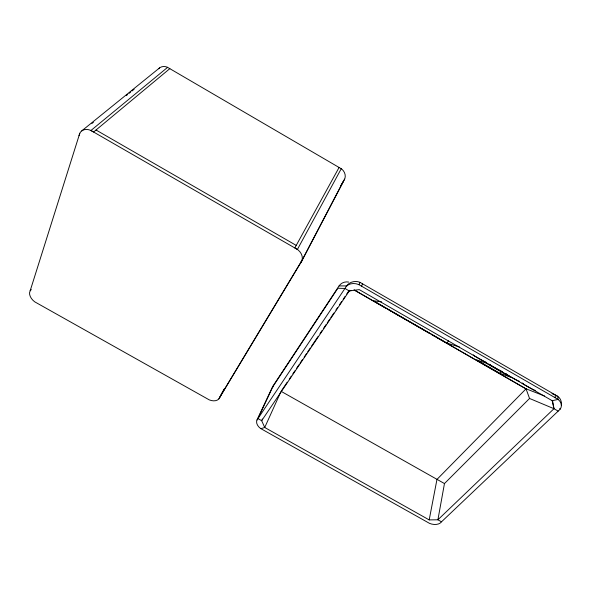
<?xml version="1.0" encoding="UTF-8"?>
<svg xmlns="http://www.w3.org/2000/svg" width="591" height="591" viewBox="0 0 591 591"><rect width="100%" height="100%" fill="white"/><g stroke="black" fill="none" stroke-linecap="round" stroke-linejoin="round"><path stroke-width="0.89" d="M348.668 282.07C345.078 281.309 341.096 282.83 339.064 285.911L272.673 386.507L256.856 420.29A9.449 6.501 24.8 0 0 260.579 428.475L429.502 523.353A9.552 6.206 15.3 0 0 439.992 523.242L559.95 409.437L560.224 408.359L559.972 408.765M560.202 409.135A11.465 8.304 6.6 0 0 558.081 399.442L557.801 396.347L359.978 282.335C355.272 280.289 348.889 281.973 346.267 286.472L256.982 420.038M555.222 397.758L555.333 394.921L551.964 393.672M561.31 405.227C562.056 401.112 559.67 396.14 555.259 395.401M354.016 289.804L526.049 388.819L529.543 398.46L444.462 483.564L437.901 519.792L441.529 521.831M552.57 400.764L553.974 408.706L437.901 519.792L429.192 519.903L436.963 479.427L526.049 388.819M79.024 135.701L79.933 132.96A11.864 8.872 47.2 0 1 90.497 130.279L93.592 132.022L169.846 68.637M79.77 133.33L29.55 292.744A9.884 6.523 38.6 0 0 34.795 301.875L209.251 399.871A9.493 6.553 28.4 0 0 218.722 399.088L301.765 261.074L344.812 178.77A9.441 8.318 30.1 0 0 341.605 168.945L167.246 67.16A10.025 8.126 52.4 0 0 158.661 68.741M361.581 286.199L362.519 283.798M557.697 399.184L359.025 284.729L359.978 282.335M346.267 286.472L346.799 285.519M262.426 419.049L261.665 420.689L264.731 427.485L429.192 519.903M343.534 180.994L300.531 263.121L301.927 260.72A11.148 9.042 28.9 0 0 297.805 249.712L294.828 247.954L339.094 167.438M218.899 398.859L224.565 388.361M219.793 397.374L223.915 389.728M341.266 168.708L297.406 249.439L90.94 130.493L167.622 67.337M381.609 301.853L373.446 300.775L447.084 343.157L448.436 340.785M499.934 373.305L510.432 377.147L485.994 363.081L476.509 359.823L499.934 373.305L500.836 371.717M340.712 185.744L344.664 179.103M221.293 394.596L301.417 261.311M281.589 390.562L287.233 382.2M289.28 379.156L291.333 376.12M292.87 373.837L294.924 370.801M296.46 368.518L299.024 364.721M300.051 363.199L302.614 359.402M304.151 357.119L306.714 353.322M307.741 351.8L310.305 348.003M311.331 346.481L317.995 336.604M320.049 333.56L322.095 330.524M323.639 328.241L326.202 324.444M327.229 322.922L329.793 319.118M330.812 317.603L333.893 313.038M335.939 310.002L337.483 307.719M339.53 304.683L341.583 301.639M343.12 299.364L345.174 296.32M346.71 294.045L349.274 290.24M30.141 290.735L31.301 289.553M91.93 123.467L93.363 122.307M126.267 95.624L127.7 94.464M129.126 93.304L130.559 92.144M131.992 90.984L134.135 89.241M81.735 130.892L159.585 67.891M260.919 428.689L264.731 427.485L281.08 391.316L444.462 483.564M351.032 290.484L349.274 290.949L261.665 420.689L257.942 418.598L272.909 386.595L337.853 288.245L344.945 288.46L349.274 290.949L359.239 289.612L552.179 400.698L558.081 399.442M339.064 285.911L346.503 285.911M447.084 343.157L459.377 346.939M525.34 388.538L544.643 396.044M529.543 398.46L553.974 408.706L558.17 411.122M359.025 284.729L358.589 284.515A11.103 8.946 21.5 0 0 346.525 286.17M354.563 290.255L386.484 308.628M388.878 310.002L391.272 311.383M392.867 312.299L406.431 320.108M408.026 321.024L410.427 322.405M412.023 323.321L429.576 333.427M431.969 334.801L434.363 336.183M435.959 337.099L524.542 388.08M96.023 130.005L296.231 245.398M273.168 386.839L272.665 386.507M552.179 400.698L553.974 408.706M502.468 371.414A7.506 0.399 29 0 1 502.217 371.51M501.449 371.185A7.506 0.399 29 0 1 493.913 367.196A7.506 0.399 29 0 1 489.459 364.285M489.776 364.344A7.506 0.399 29 0 1 490.523 364.647M486.024 362.18A7.476 0.399 29.1 0 1 480.35 359.358A7.476 0.399 29.1 0 1 474.026 355.605M473.435 355.169A7.476 0.399 29.1 0 1 473.568 355.006M535.283 390.311A7.58 0.392 28.9 0 1 528.879 387.297A7.58 0.392 28.9 0 1 522.112 383.086M522.51 383.19A7.58 0.392 28.9 0 1 523.323 383.537M519.26 381.202A7.543 0.392 28.9 0 1 511.245 377.176A7.543 0.392 28.9 0 1 506.472 373.955"/></g></svg>
